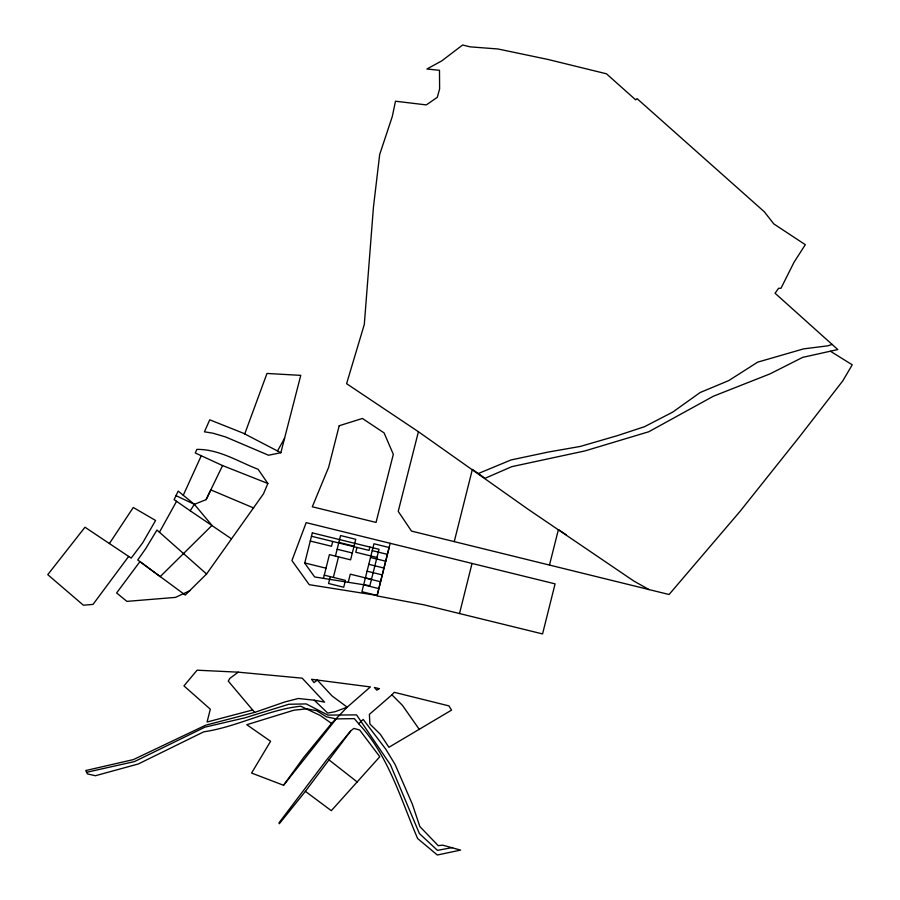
<?xml version="1.0" encoding="UTF-8"?>
<svg xmlns="http://www.w3.org/2000/svg" width="900" height="900" viewBox="0 0 900 900"><rect width="100%" height="100%" fill="white"/><g stroke="black" fill="none" stroke-linecap="round" stroke-linejoin="round"><path stroke-width="1.35" d="M323.46 578.363L329.423 554.625L350.595 559.834L355.759 539.291L340.594 535.556L335.43 556.099M332.719 541.474L331.515 546.266L310.275 541.035M330.277 576.653L328.556 583.492L343.721 587.227L345.442 580.387L324.259 575.168M333.36 577.406L338.524 556.864M348.244 582.289L350.28 574.166L371.464 579.386M356.996 547.436L355.781 552.251L376.965 557.471M369.877 547.054L369.034 550.395L311.479 536.254M390.173 543.33L377.021 595.924L423.968 604.822L542.565 633.926L555.075 583.864L306.18 522.641L291.926 560.587L309.262 584.685L377.134 595.462L389.126 547.504L373.961 543.769L361.924 591.716L377.089 595.451M454.252 541.62L472.365 469.395L485.066 478.294L511.808 466.65L584.921 450.923L648.754 431.764L713.464 396.191L770.006 373.882L802.643 357.379L837.81 349.549L775.058 293.231L778.635 288.248L780.975 288.304L794.07 262.192L805.309 244.688L773.786 223.898L764.336 211.792L637.031 98.606L635.715 99.889L606.454 73.789L547.909 59.434L497.959 48.983L469.98 46.834L462.611 45L441.799 60.863L426.904 69.008L439.493 70.312L439.616 88.875L437.287 97.324L426.33 104.906L395.483 101.216L392.299 116.494L379.676 154.541L373.433 207.281L364.309 324.428L346.59 383.692L418.421 431.73L528.255 509.377L633.78 581.018L649.046 589.579L669.071 594.506L740.07 511.335L799.852 436.309L842.827 380.801L852.244 364.815L830.475 351.259M459.506 613.553L472.027 563.445M549.472 565.065L558.405 529.582L566.089 534.724M418.421 431.73L398.228 511.369L411.491 531.09L649.046 589.579M280.856 452.723L243.405 433.238L209.745 419.816L204.435 431.809L212.929 433.192L225.664 436.973L268.549 455.243L280.856 452.723L300.757 375.368L266.985 373.455L244.732 433.924M267.863 483.48L222.57 465.57L195.289 452.993L196.841 449.404C218.959 449.066 238.174 461.632 258.097 469.271L267.863 483.48L263.498 493.796L206.572 573.986L185.265 595.046L137.745 559.98L145.811 548.494L156.96 530.044L206.572 573.986M183.263 495.259L201.274 455.749M231.446 538.819L190.192 510.761L194.355 504.326L206.111 499.624L222.57 465.57M206.111 499.624L210.825 489.892L253.631 507.96M159.435 532.26L176.558 501.311M277.436 451.069L284.58 438.255M109.395 543.533L133.279 507.476L155.588 520.47L142.661 542.869L131.186 558.113L84.983 527.22L47.756 574.661L83.385 605.194L93.004 604.418L128.666 556.425M350.685 730.969L305.392 791.336L279.326 823.748L278.966 822.87L327.094 759.319L350.685 730.969L353.824 728.415L359.651 730.001L379.8 756.742L331.312 810.697L305.392 791.336M358.661 723.758L363.195 719.404L385.751 749.137L395.021 764.347L412.267 803.959L419.861 826.56L438.233 845.674L442.665 845.168L460.609 850.095L437.321 855L417.611 838.519C400.736 799.222 388.8 756.135 359.021 724.174L354.33 718.627L336.229 718.909L326.52 716.85L316.676 710.685L306.619 708.829L293.884 710.212L246.78 724.702L270.585 741.285L251.572 773.044L283.556 785.273L303.491 757.699L331.56 723.42L347.209 707.175L370.384 686.925L311.558 679.309L314.044 682.605L317.272 680.04L332.01 695.903L347.209 707.175L335.171 711.675L327.724 713.104L314.246 700.189L298.35 698.479L284.918 701.933L254.678 712.406L205.684 725.186L133.403 759.589L85.759 770.535L87.401 773.91L95.4 775.721L138.33 763.965L203.76 731.824C237.161 726.919 267.289 709.774 300.735 706.219L320.344 715.534L331.56 723.42M283.556 785.273L336.229 718.909M391.939 694.834L394.267 692.303L448.92 705.893L451.564 710.111L388.912 747.293L380.351 734.321L369.889 723.994L369.382 714.375L391.939 694.834L402.457 705.364L419.377 729.54M314.246 700.189L324.596 702.146L302.197 678.184L238.264 672.165L229.826 678.386L228.285 681.131L254.678 712.406M189.889 590.67L175.511 597.386L126.9 601.38L116.617 592.954L139.95 561.6L160.189 576.63L211.995 525.409L194.355 504.326L178.166 491.108L174.127 499.624L190.192 510.761M478.271 473.546L511.054 459.945L548.201 452.07L580.275 446.434L617.389 435.645L644.524 426.701L672.773 412.076L700.121 392.535L728.809 380.565L757.643 362.16L803.554 348.885L827.899 345.825L832.072 344.407M252.641 709.999L207.09 722.002L210.308 709.2L183.949 685.89L197.1 670.196L238.264 672.165M86.603 772.29L134.505 761.569L205.009 727.133L245.104 717.795L288.81 704.261L306.202 703.913L327.859 715.095L356.558 714.881L390.488 764.865L419.4 833.569L437.479 850.365L452.61 847.519M338.873 542.408L354.037 546.142M372.24 550.62L387.405 554.355M337.151 549.248L352.316 552.983M370.519 557.471L385.684 561.206M368.798 564.322L383.963 568.058M367.076 571.174L382.241 574.909M304.774 562.95L326.014 568.192M365.355 578.014L380.52 581.749M363.645 584.865L378.81 588.6M176.018 495.652L194.355 504.326M328.928 759.825L357.221 781.976M312.322 532.879L304.718 563.164L314.64 576.956L369.877 585.72L379.012 549.304L312.322 532.879M339.188 425.745L328.646 467.269L312.3 506.79L376.054 522.428L393.322 454.331L384.086 432.9L362.385 418.466L339.188 425.745M379.181 688.635L376.796 690.188L374.4 687.465L379.181 688.635"/></g></svg>
